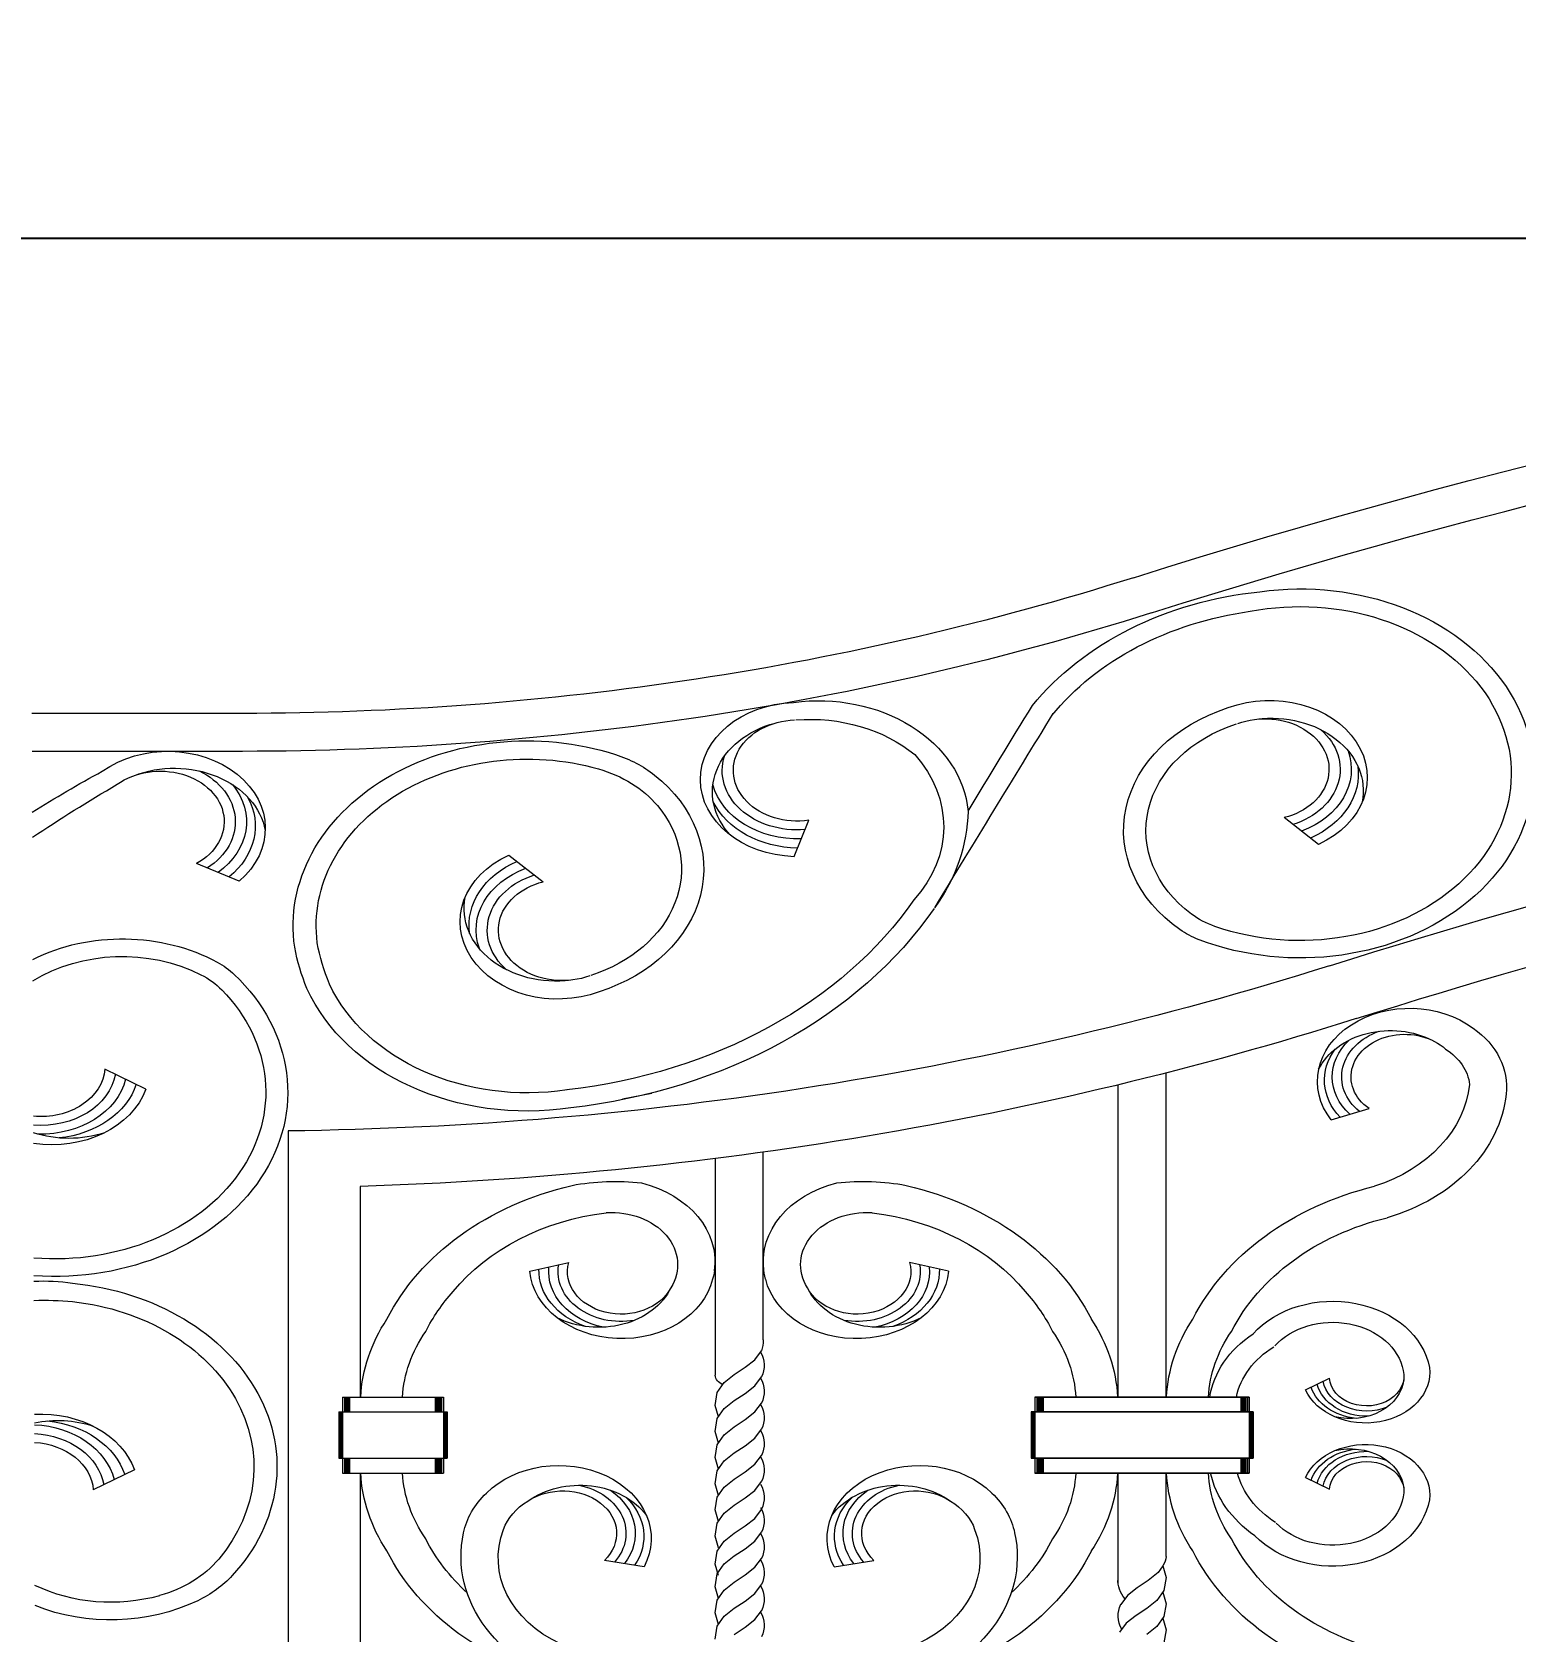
# Model space of a CAD drawing. Header units: inches. Extents: x 16.3 to 32.1, y 12.3 to 22.2.
# Drawn here: x 18.75 to 19.396, y 18.056 to 18.753 of the extents above; entities that cross this region are included whole.
import ezdxf

# ---------------------------------------------------------------- set-up
doc = ezdxf.new("R2010")
doc.units = ezdxf.units.IN
doc.header["$MEASUREMENT"] = 0
doc.styles.get("Standard").update_dxf_attribs({"font": 'arial.ttf'})
doc.dimstyles.get("Standard").update_dxf_attribs({"dimtxt": 0.1, "dimasz": 0.18, "dimexe": 0.18, "dimexo": 0.0625, "dimgap": 0.09, "dimtad": 0, "dimtoh": 1, "dimdec": 4, "dimzin": 0, "dimdsep": 46, "dimtxsty": 'Standard', "dimblk": 'OBLIQUE', "dimcen": 0.09, "dimadec": 0, "dimazin": 0, "dimtfac": 1, "dimtdec": 4, "dimtofl": 0, "dimtmove": 0, "dimatfit": 3, "dimldrblk": 'OBLIQUE', "dimfxl": 1, "dimtolj": 1, "dimtzin": 0, "dimarcsym": 0})

# ---------------------------------------------------------------- blocks, each defined once
blk = doc.blocks.new('_Oblique')
at = {"color": 0, "linetype": 'ByBlock', "lineweight": -2}
blk.add_line((-0.5, -0.5), (0.5, 0.5), dxfattribs=at)
blk = doc.blocks.new('*D2')
at = {"color": 0, "lineweight": -2, "transparency": 16777216}
for p, q in [((20.1381, 18.66304), (17.517, 18.66304)), ((17.697, 18.66304), (17.697, 17.95961)), ((17.697, 16.65912), (17.697, 17.36255)), ((20.1381, 16.65912), (17.517, 16.65912))]:
    blk.add_line(p, q, dxfattribs=at)
at = {"layer": 'Defpoints', "color": 0, "lineweight": 9, "transparency": 16777216}
for p in [(17.697, 18.66304), (20.2006, 18.66304), (20.2006, 16.65912)]:
    blk.add_point(p, dxfattribs=at)
at = {"color": 0, "lineweight": -2, "transparency": 16777216, "xscale": 0.18, "yscale": 0.18, "zscale": 0.18}
for p, rotation in [((17.697, 18.66304), 90), ((17.697, 16.65912), 270)]:
    blk.add_blockref('_Oblique', p, dxfattribs=dict(at, rotation=rotation))
at = {"color": 0, "lineweight": 9, "transparency": 16777216, "insert": (17.697, 17.66108), "char_height": 0.1, "attachment_point": 5, "rotation": 90}
blk.add_mtext('\\A1;2.0039', dxfattribs=at)

msp = doc.modelspace()

# ---------------------------------------------------------------- linework, layer by layer
at = {"lineweight": 9}
for p, q in [((18.84216, 18.45617), (18.75043, 18.45617)), ((18.84216, 18.43962), (18.75049, 18.43962)), ((19.08243, 18.39373), (19.08881, 18.40956)), ((19.31085, 18.39908), (19.2959, 18.41075)), ((18.95818, 18.39444), (18.97314, 18.38278)), ((18.8407, 18.38308), (18.82208, 18.39077)), ((18.8001, 18.29248), (18.7822, 18.30117)), ((19.24445, 18.15827), (19.24445, 18.2995)), ((19.00764, 18.28825), (19.02048, 18.29076)), ((19.22353, 18.15827), (19.22353, 18.2943)), ((19.31638, 18.27908), (19.3329, 18.28396)), ((18.86207, 18.27424), (18.86207, 17.6204)), ((19.04803, 18.2622), (19.04803, 18.16779)), ((19.06895, 18.18316), (19.06895, 18.26498)), ((18.89344, 18.25009), (18.89344, 18.15827)), ((18.96726, 18.21319), (18.98425, 18.21693)), ((19.14972, 18.21319), (19.13273, 18.21693)), ((19.06536, 18.17457), (19.06827, 18.17847)), ((19.06827, 18.17847), (19.06827, 18.17848)), ((19.05635, 18.16813), (19.06109, 18.17128)), ((19.06109, 18.17128), (19.06536, 18.17457)), ((19.04894, 18.1603), (19.05201, 18.16462)), ((19.05201, 18.16462), (19.05635, 18.16813)), ((19.06109, 18.15989), (19.06536, 18.16317)), ((19.06536, 18.16317), (19.06827, 18.16707)), ((19.06827, 18.16707), (19.06827, 18.16709)), ((19.30513, 18.16142), (19.31557, 18.16649)), ((18.88571, 18.15827), (18.88571, 18.12517)), ((18.88571, 18.15827), (18.92968, 18.15827)), ((18.88652, 18.15827), (18.88652, 18.15182)), ((18.88717, 18.15827), (18.88717, 18.15182)), ((18.88766, 18.15827), (18.88766, 18.15182)), ((18.88807, 18.15827), (18.88807, 18.15182)), ((18.8884, 18.15827), (18.8884, 18.15182)), ((18.88864, 18.15827), (18.88864, 18.15182)), ((18.8888, 18.15827), (18.8888, 18.15182)), ((18.92603, 18.15827), (18.92603, 18.15182)), ((18.92659, 18.15827), (18.92659, 18.15182)), ((18.92675, 18.15827), (18.92675, 18.15182)), ((18.92699, 18.15827), (18.92699, 18.15182)), ((18.92732, 18.15827), (18.92732, 18.15182)), ((18.92773, 18.15827), (18.92773, 18.15182)), ((18.92822, 18.15827), (18.92822, 18.15182)), ((18.92887, 18.15827), (18.92887, 18.15182)), ((18.92968, 18.15827), (18.92968, 18.12517)), ((18.92968, 18.15827), (18.92968, 18.15182)), ((19.04802, 18.15467), (19.04894, 18.1603)), ((19.05201, 18.15323), (19.05635, 18.15673)), ((19.05635, 18.15673), (19.06109, 18.15989)), ((19.1873, 18.15827), (19.28069, 18.15827)), ((19.28069, 18.15827), (19.1873, 18.15827)), ((19.1873, 18.15827), (19.1873, 18.12517)), ((19.1873, 18.15827), (19.1873, 18.15182)), ((19.1873, 18.15827), (19.1873, 18.15182)), ((19.1873, 18.15827), (19.1873, 18.12517)), ((19.18811, 18.15827), (19.18811, 18.15182)), ((19.18811, 18.15827), (19.18811, 18.15182)), ((19.18876, 18.15827), (19.18876, 18.15182)), ((19.18876, 18.15827), (19.18876, 18.15182)), ((19.18925, 18.15827), (19.18925, 18.15182)), ((19.18925, 18.15827), (19.18925, 18.15182)), ((19.18966, 18.15827), (19.18966, 18.15182)), ((19.18966, 18.15827), (19.18966, 18.15182)), ((19.18998, 18.15827), (19.18998, 18.15182)), ((19.18998, 18.15827), (19.18998, 18.15182)), ((19.19023, 18.15827), (19.19023, 18.15182)), ((19.19023, 18.15827), (19.19023, 18.15182)), ((19.19039, 18.15827), (19.19039, 18.15182)), ((19.19039, 18.15827), (19.19039, 18.15182)), ((19.19094, 18.15827), (19.19094, 18.15182)), ((19.19094, 18.15827), (19.19094, 18.15182)), ((19.27704, 18.15827), (19.27704, 18.15182)), ((19.27704, 18.15827), (19.27704, 18.15182)), ((19.27759, 18.15827), (19.27759, 18.15182)), ((19.27759, 18.15827), (19.27759, 18.15182)), ((19.27776, 18.15827), (19.27776, 18.15182)), ((19.27776, 18.15827), (19.27776, 18.15182)), ((19.278, 18.15827), (19.278, 18.15182)), ((19.278, 18.15827), (19.278, 18.15182)), ((19.27833, 18.15827), (19.27833, 18.15182)), ((19.27833, 18.15827), (19.27833, 18.15182)), ((19.27873, 18.15827), (19.27873, 18.15182)), ((19.27873, 18.15827), (19.27873, 18.15182)), ((19.27922, 18.15827), (19.27922, 18.15182)), ((19.27922, 18.15827), (19.27922, 18.15182)), ((19.27987, 18.15827), (19.27987, 18.15182)), ((19.27987, 18.15827), (19.27987, 18.15182)), ((19.28069, 18.15827), (19.28069, 18.12517)), ((19.28069, 18.15827), (19.28069, 18.15182)), ((19.28069, 18.15827), (19.28069, 18.15182)), ((19.28069, 18.15827), (19.28069, 18.12517)), ((18.88408, 18.15182), (18.88408, 18.13162)), ((18.88408, 18.15182), (18.93131, 18.15182)), ((18.88457, 18.15182), (18.88457, 18.13162)), ((18.88497, 18.15182), (18.88497, 18.13162)), ((18.8853, 18.15182), (18.8853, 18.13162)), ((18.88546, 18.15182), (18.88546, 18.13162)), ((18.92993, 18.15182), (18.92993, 18.13162)), ((18.93009, 18.15182), (18.93009, 18.13162)), ((18.93042, 18.15182), (18.93042, 18.13162)), ((18.93082, 18.15182), (18.93082, 18.13162)), ((18.93131, 18.15182), (18.93131, 18.13162)), ((19.04945, 18.14963), (19.04802, 18.15467)), ((19.04802, 18.14327), (19.04894, 18.1489)), ((19.04894, 18.1489), (19.05201, 18.15323)), ((19.06109, 18.14849), (19.06536, 18.15178)), ((19.06536, 18.15178), (19.06827, 18.15568)), ((19.06827, 18.15568), (19.06827, 18.1557)), ((19.18567, 18.15182), (19.28232, 18.15182)), ((19.28232, 18.15182), (19.18567, 18.15182)), ((19.18567, 18.15182), (19.18567, 18.13162)), ((19.18567, 18.15182), (19.18567, 18.13162)), ((19.18615, 18.15182), (19.18615, 18.13162)), ((19.18615, 18.15182), (19.18615, 18.13162)), ((19.18656, 18.15182), (19.18656, 18.13162)), ((19.18656, 18.15182), (19.18656, 18.13162)), ((19.18689, 18.15182), (19.18689, 18.13162)), ((19.18689, 18.15182), (19.18689, 18.13162)), ((19.18705, 18.15182), (19.18705, 18.13162)), ((19.18705, 18.15182), (19.18705, 18.13162)), ((19.28093, 18.15182), (19.28093, 18.13162)), ((19.28093, 18.15182), (19.28093, 18.13162)), ((19.2811, 18.15182), (19.2811, 18.13162)), ((19.2811, 18.15182), (19.2811, 18.13162)), ((19.28142, 18.15182), (19.28142, 18.13162)), ((19.28142, 18.15182), (19.28142, 18.13162)), ((19.28183, 18.15182), (19.28183, 18.13162)), ((19.28183, 18.15182), (19.28183, 18.13162)), ((19.28232, 18.15182), (19.28232, 18.13162)), ((19.28232, 18.15182), (19.28232, 18.13162)), ((19.04945, 18.13823), (19.04802, 18.14327)), ((19.05201, 18.14184), (19.05635, 18.14534)), ((19.05635, 18.14534), (19.06109, 18.14849)), ((19.06536, 18.14038), (19.06827, 18.14428)), ((19.06827, 18.14428), (19.06827, 18.1443)), ((19.04802, 18.13188), (19.04894, 18.13751)), ((19.04894, 18.13751), (19.05201, 18.14184)), ((19.05635, 18.13394), (19.06109, 18.1371)), ((19.06109, 18.1371), (19.06536, 18.14038)), ((18.88408, 18.13162), (18.93131, 18.13162)), ((18.88652, 18.13162), (18.88652, 18.12517)), ((18.88717, 18.13162), (18.88717, 18.12517)), ((18.88766, 18.13162), (18.88766, 18.12517)), ((18.88807, 18.13162), (18.88807, 18.12517)), ((18.8884, 18.13162), (18.8884, 18.12517)), ((18.88864, 18.13162), (18.88864, 18.12517)), ((18.8888, 18.13162), (18.8888, 18.12517)), ((18.92603, 18.13162), (18.92603, 18.12517)), ((18.92659, 18.13162), (18.92659, 18.12517)), ((18.92675, 18.13162), (18.92675, 18.12517)), ((18.92699, 18.13162), (18.92699, 18.12517)), ((18.92732, 18.13162), (18.92732, 18.12517)), ((18.92773, 18.13162), (18.92773, 18.12517)), ((18.92822, 18.13162), (18.92822, 18.12517)), ((18.92887, 18.13162), (18.92887, 18.12517)), ((18.92968, 18.13162), (18.92968, 18.12517)), ((19.04945, 18.12684), (19.04802, 18.13188)), ((19.04894, 18.12611), (19.05201, 18.13044)), ((19.05201, 18.13044), (19.05635, 18.13394)), ((19.06109, 18.1257), (19.06536, 18.12899)), ((19.06536, 18.12899), (19.06827, 18.13289)), ((19.06827, 18.13289), (19.06827, 18.13291)), ((19.18567, 18.13162), (19.28232, 18.13162)), ((19.28232, 18.13162), (19.18567, 18.13162)), ((19.1873, 18.13162), (19.1873, 18.12517)), ((19.1873, 18.13162), (19.1873, 18.12517)), ((19.18811, 18.13162), (19.18811, 18.12517)), ((19.18811, 18.13162), (19.18811, 18.12517)), ((19.18876, 18.13162), (19.18876, 18.12517)), ((19.18876, 18.13162), (19.18876, 18.12517)), ((19.18925, 18.13162), (19.18925, 18.12517)), ((19.18925, 18.13162), (19.18925, 18.12517)), ((19.18966, 18.13162), (19.18966, 18.12517)), ((19.18966, 18.13162), (19.18966, 18.12517)), ((19.18998, 18.13162), (19.18998, 18.12517)), ((19.18998, 18.13162), (19.18998, 18.12517)), ((19.19023, 18.13162), (19.19023, 18.12517)), ((19.19023, 18.13162), (19.19023, 18.12517)), ((19.19039, 18.13162), (19.19039, 18.12517)), ((19.19039, 18.13162), (19.19039, 18.12517)), ((19.19094, 18.13162), (19.19094, 18.12517)), ((19.19094, 18.13162), (19.19094, 18.12517)), ((19.27704, 18.13162), (19.27704, 18.12517)), ((19.27704, 18.13162), (19.27704, 18.12517)), ((19.27759, 18.13162), (19.27759, 18.12517)), ((19.27759, 18.13162), (19.27759, 18.12517)), ((19.27776, 18.13162), (19.27776, 18.12517)), ((19.27776, 18.13162), (19.27776, 18.12517)), ((19.278, 18.13162), (19.278, 18.12517)), ((19.278, 18.13162), (19.278, 18.12517)), ((19.27833, 18.13162), (19.27833, 18.12517)), ((19.27833, 18.13162), (19.27833, 18.12517)), ((19.27873, 18.13162), (19.27873, 18.12517)), ((19.27873, 18.13162), (19.27873, 18.12517)), ((19.27922, 18.13162), (19.27922, 18.12517)), ((19.27922, 18.13162), (19.27922, 18.12517)), ((19.27987, 18.13162), (19.27987, 18.12517)), ((19.27987, 18.13162), (19.27987, 18.12517)), ((19.28069, 18.13162), (19.28069, 18.12517)), ((19.28069, 18.13162), (19.28069, 18.12517)), ((18.79507, 18.12662), (18.77718, 18.11793)), ((18.88571, 18.12517), (18.92968, 18.12517)), ((18.89344, 18.12517), (18.89344, 17.81072)), ((19.04802, 18.12048), (19.04894, 18.12611)), ((19.05201, 18.11905), (19.05635, 18.12255)), ((19.05635, 18.12255), (19.06109, 18.1257)), ((19.06536, 18.11759), (19.06827, 18.12149)), ((19.06827, 18.12149), (19.06827, 18.12151)), ((19.1873, 18.12517), (19.28069, 18.12517)), ((19.28069, 18.12517), (19.1873, 18.12517)), ((19.22353, 18.07734), (19.22353, 18.12517)), ((19.24445, 18.08886), (19.24445, 18.12517)), ((19.30513, 18.12318), (19.31557, 18.11811)), ((19.04945, 18.11544), (19.04802, 18.12048)), ((19.04802, 18.10909), (19.04894, 18.11472)), ((19.04894, 18.11472), (19.05201, 18.11905)), ((19.05635, 18.11115), (19.06109, 18.11431)), ((19.06109, 18.11431), (19.06536, 18.11759)), ((19.04945, 18.10405), (19.04802, 18.10909)), ((19.04894, 18.10332), (19.05201, 18.10765)), ((19.05201, 18.10765), (19.05635, 18.11115)), ((19.06536, 18.10543), (19.06827, 18.10933)), ((19.06827, 18.10933), (19.06827, 18.10935)), ((19.04802, 18.09769), (19.04894, 18.10332)), ((19.05635, 18.09899), (19.06109, 18.10214)), ((19.06109, 18.10214), (19.06536, 18.10543)), ((19.04945, 18.09265), (19.04802, 18.09769)), ((19.04894, 18.09116), (19.05201, 18.09549)), ((19.05201, 18.09549), (19.05635, 18.09899)), ((19.06109, 18.09221), (19.06536, 18.09549)), ((19.06536, 18.09549), (19.06827, 18.09939)), ((19.06827, 18.09939), (19.06827, 18.09941)), ((19.01706, 18.08435), (18.99978, 18.08712)), ((19.04802, 18.08553), (19.04894, 18.09116)), ((19.05201, 18.08555), (19.05635, 18.08905)), ((19.05635, 18.08905), (19.06109, 18.09221)), ((19.06536, 18.0841), (19.06827, 18.088)), ((19.06827, 18.088), (19.06827, 18.08802)), ((19.09992, 18.08435), (19.1172, 18.08712)), ((19.04945, 18.08049), (19.04802, 18.08553)), ((19.04802, 18.07559), (19.04894, 18.08122)), ((19.04894, 18.08122), (19.05201, 18.08555)), ((19.05635, 18.07766), (19.06109, 18.08081)), ((19.06109, 18.08081), (19.06536, 18.0841)), ((19.24098, 18.08181), (19.23664, 18.07831)), ((19.24311, 18.08481), (19.24098, 18.08181)), ((19.24303, 18.08469), (19.24446, 18.07965)), ((19.24446, 18.07965), (19.24354, 18.07402)), ((19.04945, 18.07055), (19.04802, 18.07559)), ((19.04894, 18.06983), (19.05201, 18.07416)), ((19.05201, 18.07416), (19.05635, 18.07766)), ((19.06109, 18.06942), (19.06536, 18.0727)), ((19.06536, 18.0727), (19.06827, 18.0766)), ((19.06827, 18.0766), (19.06827, 18.07662)), ((19.2319, 18.07516), (19.22764, 18.07187)), ((19.23664, 18.07831), (19.2319, 18.07516)), ((19.24354, 18.07402), (19.24047, 18.0697)), ((19.24303, 18.0733), (19.24446, 18.06826)), ((19.04802, 18.0642), (19.04894, 18.06983)), ((19.05201, 18.06276), (19.05635, 18.06626)), ((19.05635, 18.06626), (19.06109, 18.06942)), ((19.22764, 18.07187), (19.22473, 18.06797)), ((19.22473, 18.06797), (19.22473, 18.06795)), ((19.23613, 18.06619), (19.23139, 18.06304)), ((19.24047, 18.0697), (19.23613, 18.06619)), ((19.24446, 18.06826), (19.24354, 18.06263)), ((19.04945, 18.05916), (19.04802, 18.0642)), ((19.04802, 18.0528), (19.04894, 18.05844)), ((19.04894, 18.05844), (19.05201, 18.06276)), ((19.06109, 18.05802), (19.06536, 18.06131)), ((19.06536, 18.06131), (19.06827, 18.06521)), ((19.06827, 18.06521), (19.06827, 18.06523)), ((19.22712, 18.05975), (19.22421, 18.05585)), ((19.23139, 18.06304), (19.22712, 18.05975)), ((19.24047, 18.0583), (19.23613, 18.0548)), ((19.24354, 18.06263), (19.24047, 18.0583)), ((19.24303, 18.0619), (19.24446, 18.05686)), ((19.05635, 18.05487), (19.06109, 18.05802)), ((19.24446, 18.05686), (19.24354, 18.05123))]:
    msp.add_line(p, q, dxfattribs=at)
at = {"lineweight": 9, "extrusion": (0, 0, -1)}
for centre, major_axis, start_param, end_param in [((20.2006, 16.59431), (2.61432, 0), 4.332138, 4.712389), ((20.2006, 16.59431), (-2.5934, 0), 1.190545, 1.557478), ((18.84216, 19.28366), (1.04573, 0), 1.190545, 1.570796), ((19.30289, 18.42999), (0.1016, 0), 4.538077, 8.302647), ((19.30344, 18.39976), (-0.13945, 0), 0.572463, 1.440153), ((19.30344, 18.39976), (-0.13945, 0), 0.572463, 1.440153), ((19.30284, 18.42993), (0.09196, 0), 4.473672, 8.269055), ((18.84216, 19.28366), (1.06664, 0), 1.190545, 1.570796), ((19.30344, 18.39976), (-0.12941, 0), 0.572463, 1.397297), ((20.2006, 16.59431), (2.38426, 0), 4.332138, 4.610005), ((19.09303, 18.40999), (0.06532, 0), 4.545404, 6.212861), ((19.28958, 18.42821), (0.04251, 0), 4.274116, 7.329941), ((19.08413, 18.42734), (0.04251, 0), 1.610639, 4.666464), ((79.16472, -4.50066), (-66.61815, 0), 0.448793, 0.450575), ((79.16472, -4.50066), (66.62819, 0), 3.5912, 3.592167), ((19.29897, 18.40513), (0.07301, 0), 2.297439, 4.327167), ((18.96615, 18.36354), (0.10193, 0), 3.02651, 5.099103), ((19.08687, 18.42191), (0.04001, 0), 2.502584, 4.38935), ((19.08382, 18.43125), (0.02786, 0), 1.390685, 4.669418), ((19.08939, 18.40346), (-0.0633, 0), 1.471821, 2.37581), ((19.29897, 18.40513), (-0.0633, 0), -0.813164, 1.185574), ((19.28756, 18.43178), (0.02786, 0), 4.271163, 7.549895), ((19.29035, 18.42239), (-0.04001, 0), 1.409638, 3.296404), ((19.28756, 18.43178), (-0.03271, 0), 2.411066, 4.330942), ((18.80958, 18.406), (-0.04251, 0), 0.83548, 3.891305), ((20.2006, 16.59431), (2.35288, 0), 4.332138, 4.59522), ((18.96615, 18.36354), (0.09189, 0), 3.040468, 5.05665), ((18.98507, 18.4003), (-0.05176, 0), 1.957511, 2.354698), ((19.08382, 18.43125), (0.03271, 0), 1.468046, 3.387922), ((19.07869, 18.40678), (-0.0689, 0), 2.527956, 3.764843), ((19.28756, 18.43178), (0.03757, 0), -0.275867, 1.133652), ((19.0899, 18.07549), (0.54513, 0), 4.040525, 4.110087), ((18.80632, 18.40895), (0.02786, 0), 3.974119, 7.252852), ((18.81247, 18.40061), (-0.04001, 0), 1.112594, 2.99936), ((18.80632, 18.40895), (-0.03271, 0), 2.114022, 4.033898), ((18.97969, 18.39343), (-0.05176, 0), 1.915057, 2.557628), ((18.97006, 18.38839), (-0.07301, 0), 2.354698, 4.327167), ((19.28804, 18.42971), (0.04015, 0), -0.11184, 1.069894), ((19.27089, 17.91037), (0.81053, 0), 4.015437, 4.073511), ((18.80632, 18.40895), (0.03757, 0), -0.57291, 0.836608), ((19.08382, 18.43125), (-0.03757, 0), 4.665336, 6.074855), ((18.80755, 18.40708), (0.04015, 0), -0.408884, 0.77285), ((18.97006, 18.38839), (-0.0633, 0), 2.557628, 4.327167), ((19.08461, 18.42924), (-0.04015, 0), -1.554091, -0.372358), ((19.04701, 18.41499), (0.11119, 0), 0.015607, 0.516833), ((18.97946, 18.36532), (0.04251, 0), 1.132524, 4.188349), ((18.981, 18.36382), (-0.04015, 0), -0.11184, 1.069894), ((18.98148, 18.36175), (-0.03757, 0), -0.275867, 1.133652), ((18.98148, 18.36175), (-0.03271, 0), -0.730527, 1.189349), ((18.98148, 18.36175), (0.02786, 0), 1.12957, 4.408303), ((18.97869, 18.37114), (0.04001, 0), 1.409638, 3.296404), ((18.95447, 18.45305), (0.20542, 0), 0.501099, 1.428986), ((18.95447, 18.45305), (0.21545, 0), 0.501099, 1.427879), ((19.28036, 18.38956), (-0.03622, 0), -1.155723, -0.813164), ((18.78983, 18.30016), (-0.07301, 0), 1.00692, 2.172851), ((19.27453, 18.38337), (-0.03622, 0), -1.12213, -0.844154), ((18.78983, 18.30016), (-0.0633, 0), 0.907236, 2.141861), ((19.00473, 18.37067), (-0.14136, 0), -0.312169, -0.147128), ((19.00253, 18.37023), (-0.12903, 0), -0.318692, -0.137843), ((18.81066, 18.32415), (0.03622, 0), -0.968741, -0.690765), ((18.84216, 19.28366), (1.27579, 0), 1.190545, 1.555191), ((18.76027, 18.29119), (0.1016, 0), -0.690765, 1.659317), ((18.80447, 18.31818), (0.03622, 0), -0.999731, -0.657172), ((18.96615, 18.36354), (0.09189, 0), 1.380775, 2.786183), ((18.76034, 18.29124), (0.09196, 0), -0.657172, 1.669634), ((18.96615, 18.36354), (0.10193, 0), 1.383182, 2.79738), ((19.35061, 18.29583), (0.04024, 0), 2.587785, 5.468712), ((18.84216, 19.28366), (-1.30716, 0), 4.332138, 4.673148), ((19.34221, 18.29138), (0.03361, 0), 3.514676, 5.294674), ((19.34842, 18.29782), (-0.02748, 0), -0.768222, 1.151653), ((19.34842, 18.29782), (0.0234, 0), 2.296009, 5.574742), ((19.34974, 18.29348), (0.04302, 0), -0.847248, 0.093423), ((19.34716, 18.29636), (0.03372, 0), 2.492825, 3.674559), ((19.34842, 18.29782), (-0.03155, 0), -0.712526, 0.696993), ((19.34882, 18.29254), (-0.02795, 0), 2.241714, 3.054442), ((18.7544, 18.30254), (-0.02786, 0), 3.20358, 4.83298), ((18.7544, 18.30254), (-0.03271, 0), 3.280941, 4.814602), ((18.7544, 18.30254), (0.03757, 0), 0.195046, 1.604564), ((18.75926, 18.30184), (0.04251, 0), 0.281942, 1.764345), ((18.75706, 18.30267), (0.04015, 0), 0.258804, 1.440537), ((19.31024, 18.29905), (0.06667, 0), 0.087, 1.185726), ((19.31333, 18.29551), (-0.07952, 0), 3.224333, 4.361136), ((18.76659, 18.30264), (-0.04001, 0), 4.315479, 5.11076), ((19.02162, 18.15534), (-0.12551, 0), 0.380418, 1.28058), ((19.00434, 18.18884), (-0.08011, 0), 1.335985, 1.716563), ((19.00238, 18.21716), (-0.04556, 0), 1.873805, 3.250772), ((19.11459, 18.21716), (-0.04556, 0), -0.109179, 1.267787), ((19.11264, 18.18884), (0.08011, 0), 4.566622, 4.9472), ((19.09536, 18.15534), (-0.12551, 0), 1.861013, 2.761174), ((19.37262, 18.15534), (-0.12551, 0), 0.380418, 1.268707), ((19.01581, 18.16239), (0.09753, 0), 3.715326, 4.555595), ((19.00295, 18.21595), (-0.02875, 0), 1.488305, 3.59971), ((19.11403, 18.21595), (0.02875, 0), 2.683475, 4.79488), ((19.10117, 18.16239), (-0.09753, 0), 1.72759, 2.567859), ((19.37262, 18.15534), (-0.10733, 0), 0.380418, 1.268707), ((19.00495, 18.21706), (-0.04302, 0), 3.049567, 3.360522), ((19.11203, 18.21706), (0.04302, 0), 2.922663, 3.233619), ((19.00739, 18.21556), (-0.04024, 0), 3.327748, 6.208674), ((19.00499, 18.21353), (0.03372, 0), 1.980308, 3.162041), ((19.0071, 18.21294), (0.03155, 0), 1.816281, 3.2258), ((19.0071, 18.21294), (-0.02748, 0), 4.503214, 6.423089), ((19.0071, 18.21294), (0.0234, 0), 0.390861, 3.358858), ((19.10959, 18.21556), (0.04024, 0), 0.074511, 2.955438), ((19.10988, 18.21294), (-0.0234, 0), 2.924328, 5.892324), ((19.10988, 18.21294), (0.02748, 0), -0.139904, 1.779972), ((19.10988, 18.21294), (-0.03155, 0), 3.057386, 4.466904), ((19.11199, 18.21353), (0.03372, 0), -0.020449, 1.161285), ((18.7557, 18.15719), (-0.0653, 0), 1.503262, 1.762629), ((18.75524, 18.12791), (0.10193, 0), -1.443781, 0.628813), ((18.99729, 18.21526), (-0.03361, 0), 3.501786, 5.281784), ((19.11969, 18.21526), (-0.03361, 0), 4.142994, 5.922992), ((18.75473, 18.09835), (0.12903, 0), 4.686032, 4.816645), ((18.75524, 18.12791), (0.09189, 0), -1.429822, 0.58636), ((19.02162, 18.15534), (-0.10733, 0), 0.380418, 0.614127), ((19.09536, 18.15534), (0.10733, 0), -0.614127, -0.380418), ((19.31703, 18.16633), (-0.04258, 0), 0.619195, 2.998469), ((18.99388, 18.15537), (-0.10026, 0), 0.036611, 0.482989), ((19.1231, 18.15537), (-0.10026, 0), 2.658604, 3.104981), ((19.34488, 18.15537), (-0.10026, 0), 0.036611, 0.482989), ((19.31703, 18.16633), (-0.03101, 0), 0.619195, 2.998469), ((18.99434, 18.15546), (0.08255, 0), 3.184609, 3.643237), ((19.12264, 18.15546), (-0.08255, 0), 2.639948, 3.098576), ((19.34535, 18.15546), (-0.08255, 0), 0.043017, 0.501645), ((19.31792, 18.15281), (-0.05489, 0), 0.126108, 0.865728), ((19.05127, 18.17205), (0.01812, 0), -0.418478, 0.356149), ((19.04459, 18.183), (-0.02436, 0), 3.133545, 3.378221), ((19.31809, 18.15299), (0.04351, 0), 3.295535, 4.052161), ((19.33135, 18.16908), (-0.02795, 0), 3.048495, 5.929422), ((19.33179, 18.16728), (-0.01625, 0), 2.942465, 6.221198), ((19.05451, 18.16812), (-0.00649, 0), -1.056819, -0.064307), ((19.05127, 18.16066), (0.01812, 0), -0.418478, 0.356149), ((19.33179, 18.16728), (0.02191, 0), 1.537028, 2.946547), ((19.33179, 18.16728), (0.01908, 0), 1.082368, 3.002244), ((19.32468, 18.16734), (0.02334, 0), 0.08094, 1.860939), ((19.33024, 18.16736), (-0.02342, 0), -1.440537, -0.258804), ((18.75424, 18.11726), (0.04251, 0), 4.64795, 6.001244), ((19.05127, 18.14926), (0.01812, 0), -0.418478, 0.356149), ((18.76157, 18.11646), (-0.04001, 0), 1.316836, 1.967706), ((18.74937, 18.11656), (0.03757, 0), 4.769528, 6.08814), ((18.74937, 18.11656), (-0.03271, 0), 1.636838, 3.002244), ((18.75203, 18.11643), (0.04015, 0), -1.440537, -0.258804), ((19.05127, 18.13787), (0.01812, 0), -0.418478, 0.356149), ((18.74937, 18.11656), (0.02786, 0), 4.790444, 6.221198), ((19.33135, 18.11552), (-0.02795, 0), 0.353764, 3.23469), ((19.33024, 18.11724), (0.02342, 0), 3.400397, 4.58213), ((19.32468, 18.11725), (-0.02334, 0), 1.280654, 3.060652), ((18.97994, 18.09665), (-0.04024, 0), 0.670751, 3.53832), ((19.05127, 18.12647), (0.01812, 0), -0.418478, 0.356149), ((19.13703, 18.09665), (-0.04024, 0), -0.396728, 2.470841), ((19.33179, 18.11731), (0.02191, 0), 3.336638, 4.746157), ((19.33179, 18.11731), (-0.01908, 0), 0.139349, 2.059224), ((19.33179, 18.11731), (-0.01625, 0), 0.061988, 3.34072), ((18.99388, 18.12807), (0.10026, 0), 2.658604, 3.104981), ((18.99434, 18.12798), (0.08255, 0), 2.639948, 3.098576), ((19.12264, 18.12798), (0.08255, 0), 0.043017, 0.501645), ((19.1231, 18.12807), (0.10026, 0), 0.036611, 0.482989), ((19.34488, 18.12807), (0.10026, 0), 2.658604, 3.104981), ((19.34535, 18.12798), (0.08255, 0), 2.639948, 3.098576), ((19.32227, 18.13307), (0.05926, 0), 2.291301, 2.972346), ((19.32204, 18.13282), (0.04748, 0), 2.252214, 2.936616), ((18.98349, 18.09343), (0.04556, 0), 3.298535, 3.833942), ((18.98912, 18.09329), (-0.03361, 0), 0.831432, 2.61143), ((18.98171, 18.09889), (-0.0234, 0), 0.8621, 3.830097), ((18.98171, 18.09889), (0.02748, 0), -1.308733, 0.611143), ((18.98171, 18.09889), (-0.03155, 0), 2.28752, 3.697039), ((18.98325, 18.0976), (-0.03372, 0), 2.451547, 3.63328), ((19.05127, 18.11444), (0.01812, 0), -0.418478, 0.356149), ((19.13373, 18.0976), (-0.03372, 0), -0.491688, 0.690046), ((19.12786, 18.09329), (0.03361, 0), 3.671755, 5.451753), ((19.13527, 18.09889), (0.03155, 0), 2.586147, 3.995665), ((19.13527, 18.09889), (-0.02748, 0), -0.611143, 1.308733), ((19.13527, 18.09889), (-0.0234, 0), -0.688504, 2.279493), ((19.13349, 18.09343), (-0.04556, 0), 2.449243, 2.984651), ((19.31703, 18.11827), (-0.03101, 0), 3.284716, 5.631437), ((18.98368, 18.09471), (0.02875, 0), 3.402561, 4.070949), ((19.05127, 18.10437), (0.01812, 0), -0.418478, 0.356149), ((19.1333, 18.09471), (0.02875, 0), -0.929357, -0.260968), ((19.31703, 18.11827), (-0.04258, 0), 3.284716, 5.631437), ((19.00801, 18.08804), (-0.05446, 0), -1.045289, 0.295309), ((19.10897, 18.08804), (0.05446, 0), -0.295309, 1.045289), ((19.02162, 18.1281), (-0.10733, 0), -0.707027, -0.380418), ((19.01398, 18.08873), (0.07662, 0), 1.892167, 3.312888), ((19.05127, 18.09298), (0.01812, 0), -0.418478, 0.356149), ((19.103, 18.08873), (-0.07662, 0), 2.970298, 4.391018), ((19.09536, 18.1281), (0.10733, 0), 0.380418, 0.707027), ((19.37262, 18.1281), (0.10733, 0), 1.872886, 2.761174), ((18.78867, 18.11034), (-0.05176, 0), 3.727952, 4.370523), ((19.02162, 18.1281), (-0.12551, 0), -1.268707, -0.380418), ((19.05127, 18.08158), (0.01812, 0), -0.418478, 0.356149), ((19.09536, 18.1281), (0.12551, 0), 0.380418, 1.268707), ((19.23399, 18.08886), (0.01046, 0), 0, 0.51147), ((19.37262, 18.1281), (0.12551, 0), 1.872886, 2.761174), ((18.79581, 18.10456), (0.05176, 0), 0.628813, 1.026), ((18.7848, 18.11894), (-0.0633, 0), 4.370523, 5.261546), ((19.05127, 18.07019), (0.01812, 0), -0.418478, 0.356149), ((19.24071, 18.07819), (-0.01721, 0), -0.605864, 0.062232), ((18.7848, 18.11894), (0.07301, 0), 1.026, 2.039953), ((19.24172, 18.06299), (0.01812, 0), 2.723114, 3.497742), ((19.05127, 18.05879), (0.01812, 0), -0.418478, 0.356149)]:
    msp.add_ellipse(centre, major_axis=major_axis, ratio=0.79131, start_param=start_param, end_param=end_param, dxfattribs=at)

# ---------------------------------------------------------------- dimensions: what is measured, and where the dimension line sits
at = {"color": 41, "lineweight": 9, "true_color": 0xf4ee51}
dim = msp.add_linear_dim(base=(17.697, 18.66304), p1=(20.2006, 16.65912), p2=(20.2006, 18.66304), angle=90, dimstyle='Standard', dxfattribs=at)
dim.commit()
dim.dimension.update_dxf_attribs({"geometry": '*D2', "text_midpoint": (17.697, 17.66108)})

doc.saveas('drawing.dxf')
